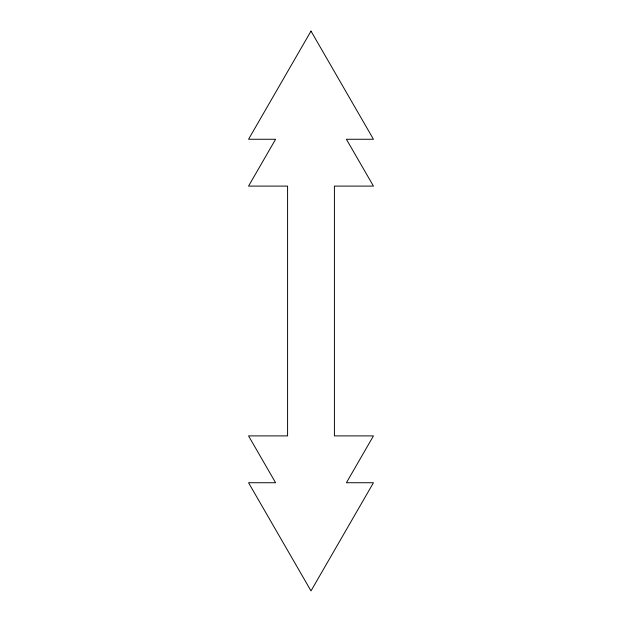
<?xml version="1.0" encoding="UTF-8"?>
<svg xmlns="http://www.w3.org/2000/svg" width="622" height="622" viewBox="0 0 622 622"><rect width="100%" height="100%" fill="white"/><g stroke="black" fill="none" stroke-linecap="round" stroke-linejoin="round"><path stroke-width="0.93" d="M311 31.1L248.551 139.266L275.593 139.266L248.551 186.102L287.582 186.102L287.582 435.898L248.551 435.898L275.593 482.734L248.551 482.734L311 590.9L373.449 482.734L346.407 482.734L373.449 435.898L334.418 435.898L334.418 186.102L373.449 186.102L346.407 139.266L373.449 139.266L311 31.1"/></g></svg>
